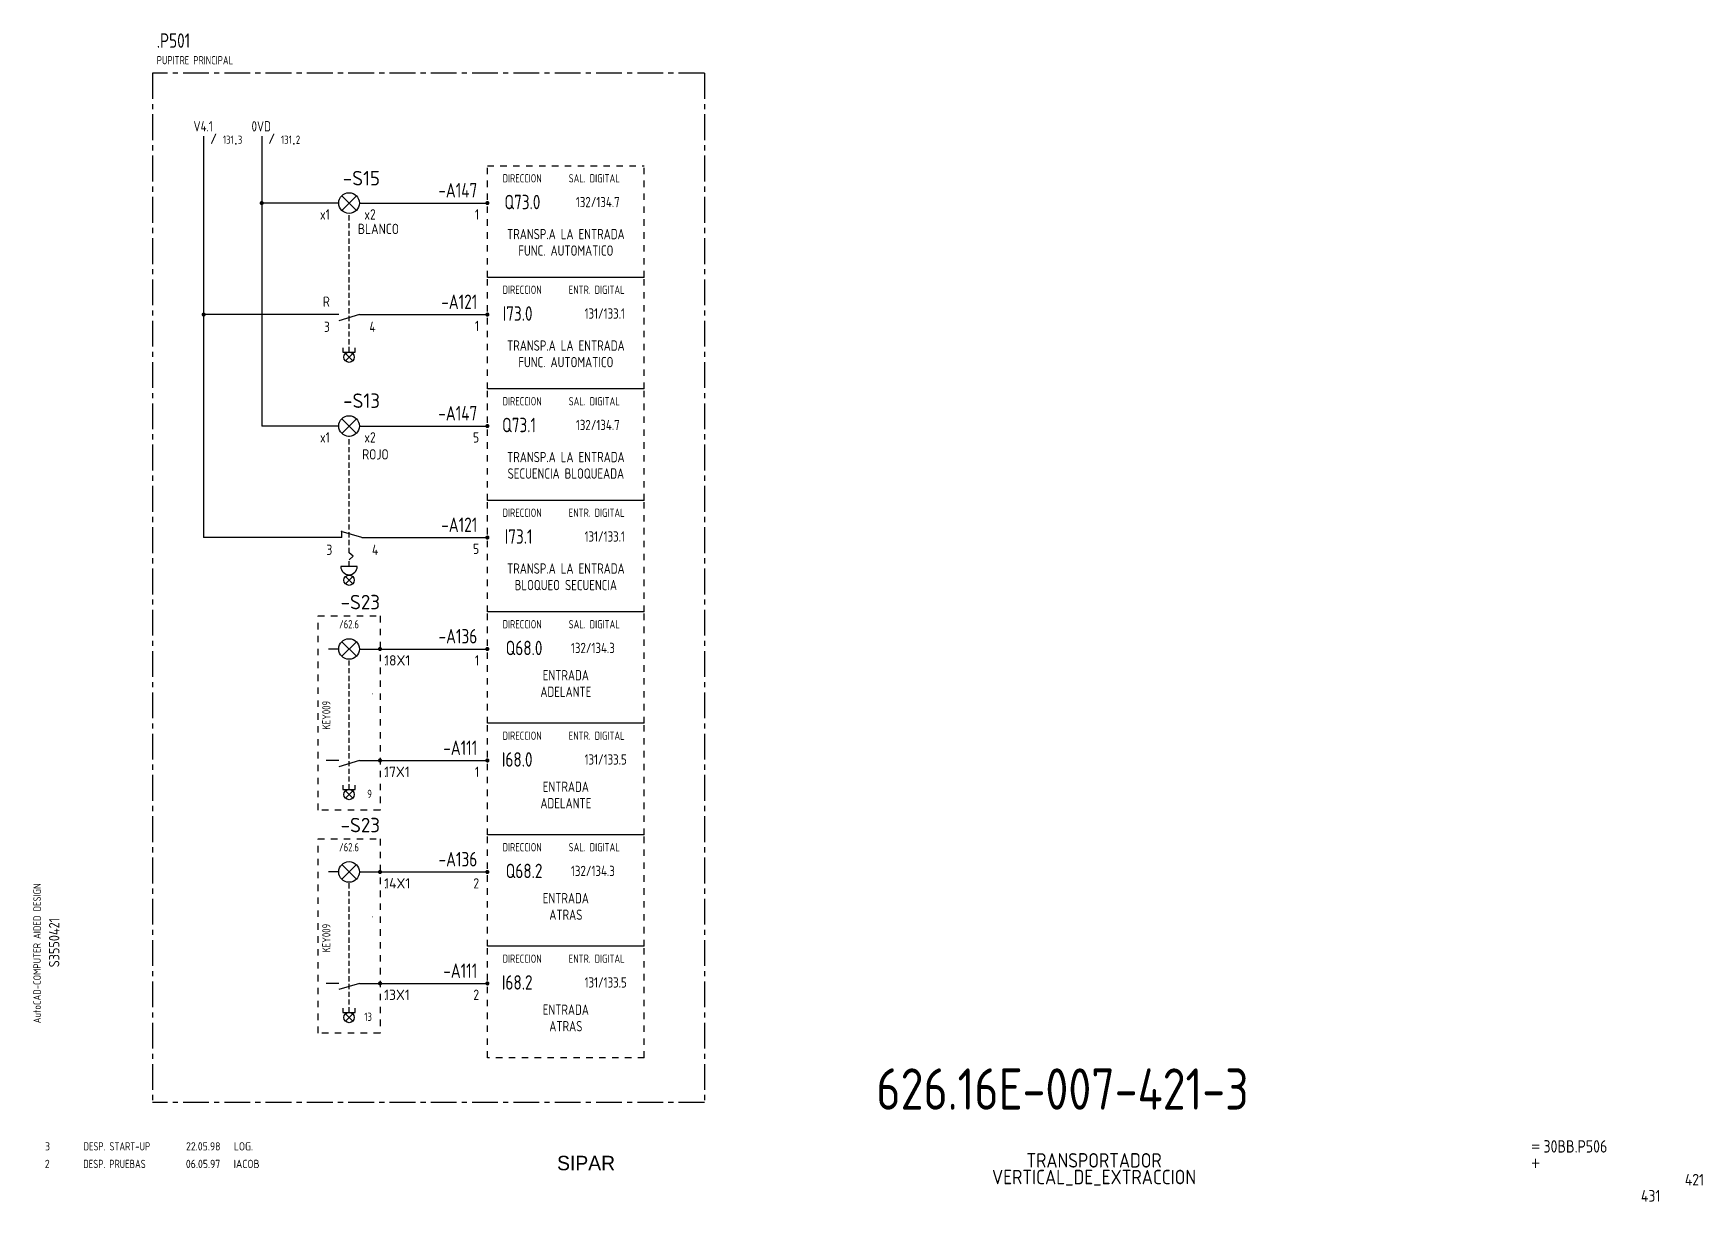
# Model space of a CAD drawing. Extents: x 10 to 414, y 6 to 289.
import ezdxf
from ezdxf.enums import TextEntityAlignment as Align

# ---------------------------------------------------------------- set-up
doc = ezdxf.new("R2010")
doc.units = 0
doc.header["$LTSCALE"] = 5
doc.header["$MEASUREMENT"] = 0
doc.header["$PDSIZE"] = -2
for name, pattern in [('CENTER', [2, 1.25, -0.25, 0.25, -0.25]), ('HIDDEN', [0.375, 0.25, -0.125]), ('HIDDEN1', [0.625, 0.3125, -0.3125])]:
    doc.linetypes.add(name, pattern=pattern)
doc.layers.get('0').update_dxf_attribs({"linetype": 'CONTINUOUS'})
doc.layers.add('CART', color=7, linetype='CONTINUOUS')
doc.styles.add('DIN', font='DIN.shx', dxfattribs={"width": 0.85})
doc.styles.add('ISO', font='DIN', dxfattribs={"width": 0.8})
doc.styles.add('N', font='ROMANS', dxfattribs={"width": 0.85, "height": 3})
doc.styles.add('SIMPLEX', font='SIMPLEX', dxfattribs={"width": 0.85})
doc.styles.add('X', font='UNIV.SHX', dxfattribs={"height": 3.5})

# ---------------------------------------------------------------- blocks, each defined once
blk = doc.blocks.new('BOX')
at = {"color": 3, "style": 'ISO', "width": 0.8}
blk.add_attdef('BOX', (0, 6), '', height=3.5, dxfattribs=at)
at = {"color": 7, "style": 'ISO', "width": 0.8}
blk.add_attdef('DESC', (0, 2), '', height=2, dxfattribs=at)
blk = doc.blocks.new('B5-3')
at = {"linetype": 'Continuous', "const_width": 0.5}
blk.add_lwpolyline([(-0.25, 0, 1), (0.25, 0, 1)], format="xyb", close=True, dxfattribs=at)
blk = doc.blocks.new('CEI1076')
blk.add_point((-3.5, -1))
at = {"style": 'ISO'}
blk.add_text('/', height=2.5, dxfattribs=at).set_placement((-8, -1), align=Align.RIGHT)
for tag, height, style, flags, p in [('FG', 2, 'ISO', 8, (-4, -1)), ('#LINEA', 2.5, 'SIMPLEX', 1, (13.5, -4))]:
    blk.add_attdef(tag, text='', height=height, dxfattribs=dict(style=style, flags=flags)).set_placement(p, align=Align.RIGHT)
for tag, p, height, style, flags in [('CAT', (-3, -1), 2, 'ISO', 8), ('PRES', (2.5, -8.5), 2.5, 'SIMPLEX', 9)]:
    blk.add_attdef(tag, p, '', height=height, dxfattribs=dict(style=style, flags=flags))
at = {"color": 7, "linetype": 'Continuous', "style": 'ISO'}
blk.add_attdef('NOME', (3.5, 1), '', height=2.5, dxfattribs=at)
blk = doc.blocks.new('REV2')
at = {"color": 3, "style": 'DIN'}
for s, width, p in [('2', 0.9, (12.45, 13.79)), ('DESP. PRUEBAS', 0.8, (21.76, 13.79)), ('06.05.97', 0.9, (46.59, 13.79)), ('IACOB', 0.9, (58.16, 13.79))]:
    blk.add_text(s, height=2, dxfattribs=dict(at, width=width)).set_placement(p)
blk = doc.blocks.new('DESP')
at = {"color": 3, "style": 'DIN'}
for s, width, p in [('3', 0.9, (7.45, 13.02)), ('DESP. START-UP', 0.8, (16.76, 13.02)), ('22.05.98', 0.9, (41.59, 13.02)), ('LOG.', 0.9, (53.16, 13.02))]:
    blk.add_text(s, height=2, dxfattribs=dict(at, width=width)).set_placement(p)

msp = doc.modelspace()

# ---------------------------------------------------------------- linework, layer by layer
at = {"color": 3, "linetype": 'CENTER'}
for p, q in [((38.54, 278.98), (38.54, 29.64)), ((172.16, 278.98), (38.54, 278.98)), ((172.16, 278.98), (172.16, 29.64)), ((172.16, 29.64), (38.54, 29.64))]:
    msp.add_line(p, q, dxfattribs=at)
at = {"linetype": 'Continuous'}
for p, q in [((50.9, 263.72), (50.9, 166.49)), ((64.96, 263.72), (64.96, 193.49)), ((87.87, 245.72), (84.33, 249.26)), ((84.33, 245.72), (87.87, 249.26)), ((157.6, 229.49), (119.6, 229.49)), ((157.6, 229.49), (119.6, 229.49)), ((86.98, 209.26), (85.22, 211.03)), ((85.22, 209.26), (86.98, 211.03)), ((157.6, 202.49), (119.6, 202.49)), ((157.6, 202.49), (119.6, 202.49)), ((84.33, 191.72), (87.87, 195.26)), ((87.87, 191.72), (84.33, 195.26)), ((157.6, 175.49), (119.6, 175.49)), ((157.6, 175.49), (119.6, 175.49)), ((84.38, 166.49), (84.38, 168.13)), ((88.1, 159.49), (84.1, 159.49)), ((86.98, 155.26), (85.22, 157.03)), ((85.22, 155.26), (86.98, 157.03)), ((157.6, 148.49), (119.6, 148.49)), ((157.6, 148.49), (119.6, 148.49)), ((87.87, 137.72), (84.33, 141.26)), ((84.33, 137.72), (87.87, 141.26)), ((157.6, 121.49), (119.6, 121.49)), ((157.6, 121.49), (119.6, 121.49)), ((85.22, 103.35), (86.98, 105.12)), ((86.98, 103.35), (85.22, 105.12)), ((157.6, 94.49), (119.6, 94.49)), ((157.6, 94.49), (119.6, 94.49)), ((87.87, 83.72), (84.33, 87.26)), ((84.33, 83.72), (87.87, 87.26)), ((157.6, 67.49), (119.6, 67.49)), ((157.6, 67.49), (119.6, 67.49)), ((85.22, 49.35), (86.98, 51.12)), ((86.98, 49.35), (85.22, 51.12))]:
    msp.add_line(p, q, dxfattribs=at)
at = {"linetype": 'HIDDEN1'}
for p, q in [((119.6, 229.49), (119.6, 256.49)), ((119.6, 256.49), (157.6, 256.49)), ((157.6, 229.49), (157.6, 256.49)), ((157.6, 229.49), (119.6, 229.49)), ((157.6, 229.49), (119.6, 229.49)), ((119.6, 202.49), (119.6, 229.49)), ((157.6, 202.49), (157.6, 229.49)), ((157.6, 202.49), (119.6, 202.49)), ((157.6, 202.49), (119.6, 202.49)), ((119.6, 175.49), (119.6, 202.49)), ((157.6, 175.49), (157.6, 202.49)), ((157.6, 175.49), (119.6, 175.49)), ((157.6, 175.49), (119.6, 175.49)), ((119.6, 148.49), (119.6, 175.49)), ((157.6, 148.49), (157.6, 175.49)), ((78.6, 147.49), (93.6, 147.49)), ((78.6, 100.49), (78.6, 147.49)), ((93.6, 147.49), (93.6, 100.49)), ((157.6, 148.49), (119.6, 148.49)), ((157.6, 148.49), (119.6, 148.49)), ((119.6, 121.49), (119.6, 148.49)), ((157.6, 121.49), (157.6, 148.49)), ((157.6, 121.49), (119.6, 121.49)), ((157.6, 121.49), (119.6, 121.49)), ((119.6, 94.49), (119.6, 121.49)), ((157.6, 94.49), (157.6, 121.49)), ((93.6, 100.49), (78.6, 100.49)), ((78.6, 93.49), (93.6, 93.49)), ((78.6, 46.49), (78.6, 93.49)), ((93.6, 93.49), (93.6, 46.49)), ((157.6, 94.49), (119.6, 94.49)), ((157.6, 94.49), (119.6, 94.49)), ((119.6, 67.49), (119.6, 94.49)), ((157.6, 67.49), (157.6, 94.49)), ((157.6, 67.49), (119.6, 67.49)), ((157.6, 67.49), (119.6, 67.49)), ((119.6, 40.49), (119.6, 67.49)), ((157.6, 40.49), (157.6, 67.49)), ((93.6, 46.49), (78.6, 46.49)), ((157.6, 40.49), (119.6, 40.49))]:
    msp.add_line(p, q, dxfattribs=at)
for p, q in [((83.6, 247.49), (64.96, 247.49)), ((83.6, 247.49), (81.1, 247.49)), ((88.6, 247.49), (93.6, 247.49)), ((93.6, 247.49), (119.6, 247.49)), ((83.6, 220.49), (50.9, 220.49)), ((83.6, 220.49), (80.6, 220.49)), ((88.6, 220.49), (83.6, 218.99)), ((88.6, 220.49), (93.6, 220.49)), ((93.6, 220.49), (119.6, 220.49)), ((84.6, 212.4), (84.6, 211.4)), ((84.6, 211.4), (87.6, 211.4)), ((87.6, 211.4), (87.6, 212.4)), ((83.6, 193.49), (64.96, 193.49)), ((83.6, 193.49), (81.1, 193.49)), ((88.6, 193.49), (93.6, 193.49)), ((93.6, 193.49), (119.6, 193.49)), ((84.38, 166.49), (50.9, 166.49)), ((84.21, 166.49), (81.21, 166.49)), ((89.21, 166.47), (84.21, 167.97)), ((89.21, 166.49), (119.6, 166.49)), ((87.1, 161.99), (86.1, 162.77)), ((86.1, 161.09), (87.1, 161.99)), ((83.6, 139.49), (81.1, 139.49)), ((88.6, 139.49), (93.6, 139.49)), ((93.6, 139.49), (119.6, 139.49)), ((83.6, 112.49), (80.6, 112.49)), ((88.6, 112.49), (83.6, 110.99)), ((88.6, 112.49), (93.6, 112.49)), ((93.6, 112.49), (119.6, 112.49)), ((84.6, 106.49), (84.6, 105.49)), ((84.6, 105.49), (87.6, 105.49)), ((87.6, 105.49), (87.6, 106.49)), ((83.6, 85.49), (81.1, 85.49)), ((88.6, 85.49), (93.6, 85.49)), ((93.6, 85.49), (119.6, 85.49)), ((83.6, 58.49), (80.6, 58.49)), ((88.6, 58.49), (83.6, 56.99)), ((88.6, 58.49), (93.6, 58.49)), ((93.6, 58.49), (119.6, 58.49)), ((84.6, 52.49), (84.6, 51.49)), ((84.6, 51.49), (87.6, 51.49)), ((87.6, 51.49), (87.6, 52.49))]:
    msp.add_line(p, q)
at = {"linetype": 'HIDDEN'}
for p, q in [((86.1, 211.4), (86.1, 244.99)), ((86.1, 162.77), (86.1, 190.99)), ((86.1, 159.49), (86.1, 161.09)), ((86.1, 159.49), (86.1, 161.09)), ((86.1, 105.49), (86.1, 136.99)), ((86.1, 51.49), (86.1, 82.99))]:
    msp.add_line(p, q, dxfattribs=at)
for centre in [(86.1, 247.49), (86.1, 193.49), (86.1, 139.49), (86.1, 85.49)]:
    msp.add_circle(centre, 2.5)
at = {"linetype": 'Continuous'}
for centre in [(86.1, 210.15), (86.1, 156.15), (86.1, 104.24), (86.1, 50.24)]:
    msp.add_circle(centre, 1.25, dxfattribs=at)
msp.add_arc((86.1, 159.49), 2, 180, 0)

# ---------------------------------------------------------------- block references
msp.add_blockref('BOX', (39.54, 279.09)).add_auto_attribs({'BOX': '.P501', 'DESC': 'PUPITRE PRINCIPAL'})
ref = msp.add_blockref('CEI1076', (62.17, 262.83))
ref.add_attrib('NOME', 'V4.1', (48.44, 264.83), dxfattribs={"color": 7, "linetype": 'Continuous', "height": 2.5, "style": 'DIN', "width": 0.8})
ref.add_attrib('FG', '131', dxfattribs={"height": 2, "style": 'DIN', "width": 0.8, "flags": 8}).set_placement((58.17, 261.83), align=Align.RIGHT)
ref.add_attrib('CAT', '3', (59.17, 261.83), dxfattribs={"height": 2, "style": 'DIN', "width": 0.8, "flags": 8})
ref = msp.add_blockref('CEI1076', (76.23, 262.83))
ref.add_attrib('NOME', '0VD', (62.5, 264.83), dxfattribs={"color": 7, "linetype": 'Continuous', "height": 2.5, "style": 'DIN', "width": 0.8})
ref.add_attrib('FG', '131', dxfattribs={"height": 2, "style": 'DIN', "width": 0.8, "flags": 8}).set_placement((72.23, 261.83), align=Align.RIGHT)
ref.add_attrib('CAT', '2', (73.23, 261.83), dxfattribs={"height": 2, "style": 'DIN', "width": 0.8, "flags": 8})
for p in [(64.96, 247.49), (50.9, 220.49), (93.6, 139.49), (93.6, 139.49), (93.6, 112.49), (93.6, 112.49), (93.6, 85.49), (93.6, 85.49), (93.6, 58.49), (93.6, 58.49)]:
    msp.add_blockref('B5-3', p)
at = {"xscale": -1}
for p in [(119.6, 247.49), (119.6, 220.49), (119.6, 193.49), (119.6, 166.49), (119.6, 139.49), (119.6, 112.49), (119.6, 85.49), (119.6, 58.49)]:
    msp.add_blockref('B5-3', p, dxfattribs=at)
at = {"linetype": 'Continuous'}
for name, p in [('DESP', (5.04, 5.02)), ('REV2', (0, 0))]:
    msp.add_blockref(name, p, dxfattribs=at)

# ---------------------------------------------------------------- texts
at = {"color": 3, "style": 'DIN'}
for s, p in [('-S15', (93.6, 251.77)), ('-S13', (93.6, 197.88)), ('-S23', (93.6, 149.1)), ('-S23', (93.6, 95.1))]:
    msp.add_text(s, height=3.5, dxfattribs=at).set_placement(p, align=Align.RIGHT)
at = {"color": 3, "style": 'DIN', "width": 0.8}
for s, p in [('-A147', (117.15, 248.83)), ('Q73.0', (132.43, 245.99)), ('-A121', (117.15, 221.83)), ('I73.0', (130.53, 218.99)), ('-A147', (117.15, 194.83)), ('Q73.1', (131.37, 191.99)), ('-A121', (117.15, 167.83)), ('I73.1', (130.53, 164.99)), ('-A136', (117.15, 140.83)), ('Q68.0', (132.93, 137.99)), ('-A111', (117.15, 113.83)), ('I68.0', (130.53, 110.99)), ('-A136', (117.15, 86.83)), ('Q68.2', (132.93, 83.99)), ('-A111', (117.15, 59.83)), ('I68.2', (130.53, 56.99))]:
    msp.add_text(s, height=3.5, dxfattribs=at).set_placement(p, align=Align.RIGHT)
at = {"color": 1, "style": 'DIN', "width": 0.8}
for s, p in [('DIRECCION', (132.74, 252.49)), ('DIRECCION', (132.74, 225.49)), ('DIRECCION', (132.74, 198.49)), ('DIRECCION', (132.74, 171.49)), ('DIRECCION', (132.74, 144.49)), ('DIRECCION', (132.74, 117.49)), ('9', (91.63, 103.41)), ('DIRECCION', (132.74, 90.49)), ('DIRECCION', (132.74, 63.49)), ('13', (91.63, 49.41))]:
    msp.add_text(s, height=2, dxfattribs=at).set_placement(p, align=Align.RIGHT)
for s, p in [('SAL. DIGITAL', (139.28, 252.49)), ('ENTR. DIGITAL', (139.28, 225.49)), ('SAL. DIGITAL', (139.28, 198.49)), ('ENTR. DIGITAL', (139.28, 171.49)), ('SAL. DIGITAL', (139.28, 144.49)), ('ENTR. DIGITAL', (139.28, 117.49)), ('SAL. DIGITAL', (139.28, 90.49)), ('ENTR. DIGITAL', (139.28, 63.49))]:
    msp.add_text(s, height=2, dxfattribs=at).set_placement(p)
at = {"style": 'DIN'}
for s, width, p in [('132/134.7', 0.8, (141.03, 246.49)), ('BLANCO', 0.85, (88.25, 239.98)), ('131/133.1', 0.8, (143.13, 219.49)), ('132/134.7', 0.8, (141.03, 192.49)), ('ROJO', 0.85, (89.3, 185.38)), ('131/133.1', 0.8, (143.13, 165.49)), ('132/134.3', 0.8, (139.84, 138.49)), ('131/133.5', 0.8, (143.13, 111.49)), ('132/134.3', 0.8, (139.84, 84.49)), ('131/133.5', 0.8, (143.13, 57.49))]:
    msp.add_text(s, height=2.5, dxfattribs=dict(at, width=width)).set_placement(p)
at = {"style": 'DIN', "width": 0.85}
for s, p in [('x1', (81.45, 243.49)), ('x2', (92.56, 243.49)), ('1', (117.6, 243.49)), ('R', (81.45, 222.37)), ('3', (81.45, 216.28)), ('4', (92.56, 216.28)), ('1', (117.6, 216.49)), ('x1', (81.45, 189.49)), ('x2', (92.56, 189.49)), ('5', (117.6, 189.49)), ('3', (82.06, 162.28)), ('4', (93.17, 162.28)), ('5', (117.6, 162.49)), ('1', (117.6, 135.49)), ('1', (117.6, 108.49)), ('2', (117.6, 81.49)), ('2', (117.6, 54.49))]:
    msp.add_text(s, height=2.5, dxfattribs=at).set_placement(p, align=Align.RIGHT)
at = {"style": 'DIN', "width": 0.8}
for s, p in [('TRANSP.A LA ENTRADA', (138.6, 238.73)), ('FUNC. AUTOMATICO', (138.6, 234.73)), ('TRANSP.A LA ENTRADA', (138.6, 211.73)), ('FUNC. AUTOMATICO', (138.6, 207.73)), ('TRANSP.A LA ENTRADA', (138.6, 184.73)), ('SECUENCIA BLOQUEADA', (138.6, 180.73)), ('TRANSP.A LA ENTRADA', (138.6, 157.73)), ('BLOQUEO SECUENCIA', (138.6, 153.73)), ('ENTRADA', (138.6, 131.89)), ('ADELANTE', (138.6, 127.89)), ('ENTRADA', (138.6, 104.89)), ('ADELANTE', (138.6, 100.89)), ('ENTRADA', (138.6, 77.89)), ('ATRAS', (138.6, 73.89)), ('ENTRADA', (138.6, 50.89)), ('ATRAS', (138.6, 46.89))]:
    msp.add_text(s, height=2.5, dxfattribs=at).set_placement(p, align=Align.CENTER)
at = {"color": 1, "style": 'DIN', "width": 0.8}
for p in [(86.1, 144.49), (86.1, 90.49)]:
    msp.add_text('/62.6', height=2, dxfattribs=at).set_placement(p, align=Align.CENTER)
at = {"style": 'DIN'}
for s, p in [('18X1', (94.6, 135.49)), ('.', (94.6, 135.49)), ('17X1', (94.6, 108.49)), ('.', (94.6, 108.49)), ('14X1', (94.6, 81.49)), ('.', (94.6, 81.49)), ('13X1', (94.6, 54.49)), ('.', (94.6, 54.49))]:
    msp.add_text(s, height=2.5, dxfattribs=at).set_placement(p)
at = {"color": 1, "style": 'DIN', "width": 0.8}
for p in [(81.6, 119.99), (81.6, 65.99)]:
    msp.add_text('KEY009', height=2, rotation=90, dxfattribs=at).set_placement(p)
at = {"color": 1, "style": 'DIN'}
for p in [(92.1, 128.49), (92.1, 74.49)]:
    msp.add_text('.', height=2, dxfattribs=at).set_placement(p, align=Align.RIGHT)
at = {"color": 2, "insert": (213.78, 37.92), "char_height": 10, "width": 111.0411, "attachment_point": 1, "style": 'DIN'}
msp.add_mtext('626.16E-007-421-3', dxfattribs=at)
at = {"layer": 'CART', "color": 1, "style": 'DIN', "width": 0.9}
msp.add_text('AutoCAD-COMPUTER AIDED DESIGN', height=1.8, rotation=90, dxfattribs=at).set_placement((11.47, 48.84))
at = {"layer": 'CART', "color": 3, "style": 'N', "width": 0.85}
for s, p in [('=', (372.24, 17.91)), ('+', (372.24, 13.87))]:
    msp.add_text(s, height=2.5, dxfattribs=at).set_placement(p)
at = {"layer": 'CART', "color": 3, "style": 'DIN', "width": 0.9, "flags": 1}
msp.add_attdef('S3550421', text='', height=2.5, rotation=90, dxfattribs=at).set_placement((15.95, 68.38), align=Align.CENTER)
at = {"layer": 'CART', "color": 3, "style": 'DIN', "width": 0.85}
msp.add_attdef('30BB.P506', text='', height=3, dxfattribs=at).set_placement((375.33, 16.63), align=Align.BOTTOM_LEFT)
at = {"layer": 'CART', "color": 6, "style": 'X', "flags": 1}
msp.add_attdef('SIPAR', text='', height=3.5, dxfattribs=at).set_placement((143.5, 15), align=Align.MIDDLE)
at = {"layer": 'CART', "color": 2, "style": 'DIN', "width": 0.9, "flags": 1}
for tag, p in [('TRANSPORTADOR', (266.5, 15.65)), ('VERTICAL_DE_EXTRACCION', (266.5, 11.45))]:
    msp.add_attdef(tag, text='', height=3.5, dxfattribs=at).set_placement(p, align=Align.MIDDLE)
msp.add_attdef('421', text='', height=2.8, dxfattribs=at).set_placement((414.2, 9.56), align=Align.RIGHT)
at = {"layer": 'CART', "color": 7, "style": 'DIN', "width": 0.9, "flags": 1}
msp.add_attdef('431', (398.93, 5.65), '', height=2.8, dxfattribs=at)

doc.saveas('drawing.dxf')
